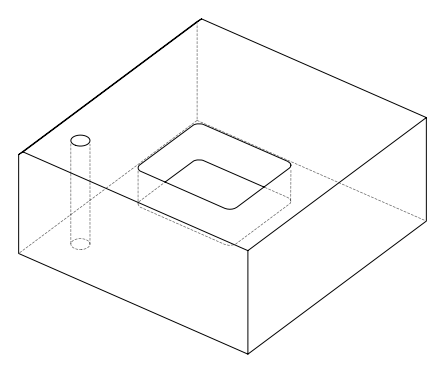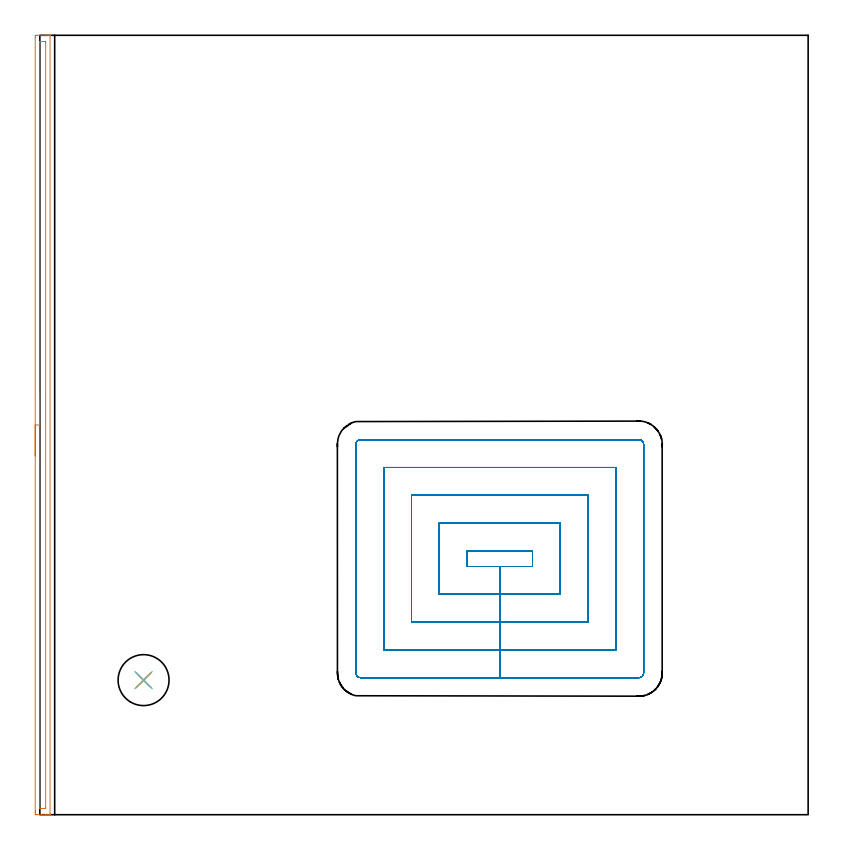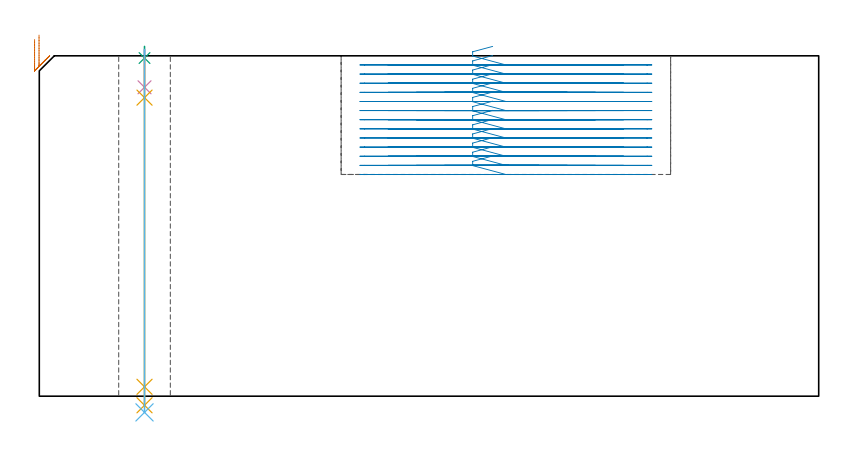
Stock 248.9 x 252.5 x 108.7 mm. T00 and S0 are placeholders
(PLAN: 6 operations, 5 tool changes, 33 min)
(1 AREA_MILL | FG_CHAMFER_SURFACE | UGT0205_001 | 4.22 min | 2913 mm3)
(2 MILL_RECTANGULAR_POCKET | POCKET_RECTANGULAR_STRAIGHT | NXT0201_011 | Follow Part, ap 3, ae 75% | 27.7 min | 353453 mm3)
(3 SPOT_DRILL | STEP1HOLE | NXT0321_9005460120000 | 0.03 min | 15 mm3)
(4 DRILL_BLIND_HOLE_INTO_CENTER | STEP1HOLE | NXT0301_038 | 0.05 min | 316 mm3)
(5 GUN_DRILL_THROUGH_HOLE | STEP1HOLE | UGT0307_002 | 0.52 min | 2796 mm3)
(6 SPADE_DRILL_TO_ENLARGE_THROUGH_HOLE | STEP1HOLE | UGT0306_007 | 0.47 min | 20100 mm3)
(TOOL UGT0205_001 | Chamfer Mill 20 x 3 x 45 deg. | D20 FL50 Z2)
(TOOL NXT0201_011 | ENDMILL 12mm [2P460-1200-NA 1630] | D12 FL38 Z6)
(TOOL NXT0321_9005460120000 | NC Spot Drill, 142deg, 12mm, Carbide, Uncoated | D12 PA142 FL30 Z2)
(TOOL NXT0301_038 | Carbide Drill 6.7mm [860.1-0670-034A1-MM 2214] | D6.7 PA140 FL53 Z2)
(TOOL UGT0307_002 | Gun Drill 6 mm | D6 PA130 FL24 Z1)
(TOOL UGT0306_007 | Spade Drill 16.5mm | D16.5 PA132 FL10 Z2)
(OP 1 AREA_MILL)
G17 G21 G94 G90
T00 M6
G54
G17 G0 G90 X-1.5 Y116.25 S1061 M3
G43 Z118.7 H0
Z113.9
G94 G1 Y116.288 Z113.028 F250.
Y116.402 Z112.164
Y116.591 Z111.312
Y116.853 Z110.48
Y117.187 Z109.674
Y117.59 Z108.9
Y118.058 Z108.164
Y118.59 Z107.472
Y119.179 Z106.829
Y119.822 Z106.24
Y120.514 Z105.708
Y121.25 Z105.24
Y122.024 Z104.837
Y122.83 Z104.503
Y123.662 Z104.241
Y124.513 Z104.052
Y125.378 Z103.938
Y126.25 Z103.9
X-1.499 Y251.871 Z103.901
X-1.493 Y252.479 Z103.903
X-1.491 Y252.493 Z103.905
X-0.886 Y252.5 Z104.51
X1.793 Z107.188
X2.518 Z107.918
X2.802 Z108.201
X3.233 Y252.497 Z108.625
X3.292 Y252.494 Z108.683
X3.297 Y252.492 Z108.688
X3.3 Y252.318 Z108.7
Y0.181
X3.297 Y0.01 Z108.688
X3.234 Y0.007 Z108.626
X2.802 Y0. Z108.201
X2.518 Z107.918
X1.793 Z107.188
X0.537 Z105.935
X-0.886 Y0.001 Z104.51
X-1.144 Y0.002 Z104.252
X-1.491 Y0.007 Z103.905
X-1.493 Y0.021 Z103.903
X-1.499 Y0.629 Z103.901
X-1.5 Y1.243 Z103.9
Y126.25
X-0.086 Z105.314
Y250.176
X-0.085 Y250.269 Z105.315
X-0.08 Y250.454 Z105.32
X-0.077 Y250.492 Z105.323
X-0.07 Y250.495 Z105.33
X-0.045 Y250.498 Z105.355
X0.007 Y250.499 Z105.407
X1.377 Z106.777
X1.793 Y250.493 Z107.193
X1.851 Y250.49 Z107.251
X1.879 Y250.478 Z107.279
X1.882 Y250.361 Z107.282
X1.885 Y250.176 Z107.285
X1.886 Y2.324 Z107.286
X1.885 Y2.231 Z107.285
X1.88 Y2.046 Z107.28
X1.877 Y2.008 Z107.277
X1.87 Y2.005 Z107.27
X1.845 Y2.002 Z107.245
X1.793 Y2.001 Z107.193
X0.422 Z105.822
X0.007 Y2.007 Z105.407
X-0.051 Y2.01 Z105.349
X-0.079 Y2.022 Z105.321
X-0.082 Y2.138 Z105.318
X-0.085 Y2.324 Z105.315
X-0.086 Y126.25 Z105.314
Y127.122 Z105.352
Y127.986 Z105.466
Y128.838 Z105.655
Y129.67 Z105.917
Y130.476 Z106.251
Y131.25 Z106.654
Y131.986 Z107.123
Y132.678 Z107.654
Y133.321 Z108.243
Y133.91 Z108.886
Y134.441 Z109.578
Y134.91 Z110.314
Y135.313 Z111.088
Y135.647 Z111.894
Y135.909 Z112.726
Y136.098 Z113.578
Y136.212 Z114.443
Y136.25 Z115.314
G0 Z118.7
M5
M2
(OP 2 MILL_RECTANGULAR_POCKET)
G17 G21 G94 G90
T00 M6
G54
G17 G0 G90 X144.776 Y85.5 S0 M3
G43 Z118.7 H1
Z111.7
G94 G1 X138.4 Z109.991 F250.
Y80.4 Z108.625
X149. Z105.785
X159.6 F500.
Y85.5
X138.4
Y80.4
X149.
Y71.4
X168.6
Y94.5
X129.4
Y71.4
X149.
Y62.4
X177.6
Y103.5
X120.4
Y62.4
X149.
Y53.4
X186.6
Y112.5
X111.4
Y53.4
X149.
Y44.4
X194.1
G3 X195.6 Y45.9 R1.5
G1 Y120.
G3 X194.1 Y121.5 R1.5
G1 X103.9
G3 X102.4 Y120. R1.5
G1 Y45.9
G3 X103.9 Y44.4 R1.5
G1 X149.
X150.
G0 X144.776 Y85.5 Z108.785
G1 X138.4 Z107.076 F250.
Y80.4 Z105.709
X149. Z102.869
X159.6 F500.
Y85.5
X138.4
Y80.4
X149.
Y71.4
X168.6
Y94.5
X129.4
Y71.4
X149.
Y62.4
X177.6
Y103.5
X120.4
Y62.4
X149.
Y53.4
X186.6
Y112.5
X111.4
Y53.4
X149.
Y44.4
X194.1
G3 X195.6 Y45.9 R1.5
G1 Y120.
G3 X194.1 Y121.5 R1.5
G1 X103.9
G3 X102.4 Y120. R1.5
G1 Y45.9
G3 X103.9 Y44.4 R1.5
G1 X149.
X150.
G0 X144.776 Y85.5 Z105.869
G1 X138.4 Z104.161 F250.
Y80.4 Z102.794
X149. Z99.954
X159.6 F500.
Y85.5
X138.4
Y80.4
X149.
Y71.4
X168.6
Y94.5
X129.4
Y71.4
X149.
Y62.4
X177.6
Y103.5
X120.4
Y62.4
X149.
Y53.4
X186.6
Y112.5
X111.4
Y53.4
X149.
Y44.4
X194.1
G3 X195.6 Y45.9 R1.5
G1 Y120.
G3 X194.1 Y121.5 R1.5
G1 X103.9
G3 X102.4 Y120. R1.5
G1 Y45.9
G3 X103.9 Y44.4 R1.5
G1 X149.
X150.
G0 X144.776 Y85.5 Z102.954
G1 X138.4 Z101.245 F250.
Y80.4 Z99.879
X149. Z97.038
X159.6 F500.
Y85.5
X138.4
Y80.4
X149.
Y71.4
X168.6
Y94.5
X129.4
Y71.4
X149.
Y62.4
X177.6
Y103.5
X120.4
Y62.4
X149.
Y53.4
X186.6
Y112.5
X111.4
Y53.4
X149.
Y44.4
X194.1
G3 X195.6 Y45.9 R1.5
G1 Y120.
G3 X194.1 Y121.5 R1.5
G1 X103.9
G3 X102.4 Y120. R1.5
G1 Y45.9
G3 X103.9 Y44.4 R1.5
G1 X149.
X150.
G0 X144.776 Y85.5 Z100.038
G1 X138.4 Z98.33 F250.
Y80.4 Z96.963
X149. Z94.123
X159.6 F500.
Y85.5
X138.4
Y80.4
X149.
Y71.4
X168.6
Y94.5
X129.4
Y71.4
X149.
Y62.4
X177.6
Y103.5
X120.4
Y62.4
X149.
Y53.4
X186.6
Y112.5
X111.4
Y53.4
X149.
Y44.4
X194.1
G3 X195.6 Y45.9 R1.5
G1 Y120.
G3 X194.1 Y121.5 R1.5
G1 X103.9
G3 X102.4 Y120. R1.5
G1 Y45.9
G3 X103.9 Y44.4 R1.5
G1 X149.
X150.
G0 X144.776 Y85.5 Z97.123
G1 X138.4 Z95.414 F250.
Y80.4 Z94.048
X149. Z91.208
X159.6 F500.
Y85.5
X138.4
Y80.4
X149.
Y71.4
X168.6
Y94.5
X129.4
Y71.4
X149.
Y62.4
X177.6
Y103.5
X120.4
Y62.4
X149.
Y53.4
X186.6
Y112.5
X111.4
Y53.4
X149.
Y44.4
X194.1
G3 X195.6 Y45.9 R1.5
G1 Y120.
G3 X194.1 Y121.5 R1.5
G1 X103.9
G3 X102.4 Y120. R1.5
G1 Y45.9
G3 X103.9 Y44.4 R1.5
G1 X149.
X150.
G0 X144.776 Y85.5 Z94.208
G1 X138.4 Z92.499 F250.
Y80.4 Z91.133
X149. Z88.292
X159.6 F500.
Y85.5
X138.4
Y80.4
X149.
Y71.4
X168.6
Y94.5
X129.4
Y71.4
X149.
Y62.4
X177.6
Y103.5
X120.4
Y62.4
X149.
Y53.4
X186.6
Y112.5
X111.4
Y53.4
X149.
Y44.4
X194.1
G3 X195.6 Y45.9 R1.5
G1 Y120.
G3 X194.1 Y121.5 R1.5
G1 X103.9
G3 X102.4 Y120. R1.5
G1 Y45.9
G3 X103.9 Y44.4 R1.5
G1 X149.
X150.
G0 X144.776 Y85.5 Z91.292
G1 X138.4 Z89.584 F250.
Y80.4 Z88.217
X149. Z85.377
X159.6 F500.
Y85.5
X138.4
Y80.4
X149.
Y71.4
X168.6
Y94.5
X129.4
Y71.4
X149.
Y62.4
X177.6
Y103.5
X120.4
Y62.4
X149.
Y53.4
X186.6
Y112.5
X111.4
Y53.4
X149.
Y44.4
X194.1
G3 X195.6 Y45.9 R1.5
G1 Y120.
G3 X194.1 Y121.5 R1.5
G1 X103.9
G3 X102.4 Y120. R1.5
G1 Y45.9
G3 X103.9 Y44.4 R1.5
G1 X149.
X150.
G0 X144.776 Y85.5 Z88.377
G1 X138.4 Z86.668 F250.
Y80.4 Z85.302
X149. Z82.462
X159.6 F500.
Y85.5
X138.4
Y80.4
X149.
Y71.4
X168.6
Y94.5
X129.4
Y71.4
X149.
Y62.4
X177.6
Y103.5
X120.4
Y62.4
X149.
Y53.4
X186.6
Y112.5
X111.4
Y53.4
X149.
Y44.4
X194.1
G3 X195.6 Y45.9 R1.5
G1 Y120.
G3 X194.1 Y121.5 R1.5
G1 X103.9
G3 X102.4 Y120. R1.5
G1 Y45.9
G3 X103.9 Y44.4 R1.5
G1 X149.
X150.
G0 X144.776 Y85.5 Z85.462
G1 X138.4 Z83.753 F250.
Y80.4 Z82.386
X149. Z79.546
X159.6 F500.
Y85.5
X138.4
Y80.4
X149.
Y71.4
X168.6
Y94.5
X129.4
Y71.4
X149.
Y62.4
X177.6
Y103.5
X120.4
Y62.4
X149.
Y53.4
X186.6
Y112.5
X111.4
Y53.4
X149.
Y44.4
X194.1
G3 X195.6 Y45.9 R1.5
G1 Y120.
G3 X194.1 Y121.5 R1.5
G1 X103.9
G3 X102.4 Y120. R1.5
G1 Y45.9
G3 X103.9 Y44.4 R1.5
G1 X149.
X150.
G0 X144.776 Y85.5 Z82.546
G1 X138.4 Z80.838 F250.
Y80.4 Z79.471
X149. Z76.631
X159.6 F500.
Y85.5
X138.4
Y80.4
X149.
Y71.4
X168.6
Y94.5
X129.4
Y71.4
X149.
Y62.4
X177.6
Y103.5
X120.4
Y62.4
X149.
Y53.4
X186.6
Y112.5
X111.4
Y53.4
X149.
Y44.4
X194.1
G3 X195.6 Y45.9 R1.5
G1 Y120.
G3 X194.1 Y121.5 R1.5
G1 X103.9
G3 X102.4 Y120. R1.5
G1 Y45.9
G3 X103.9 Y44.4 R1.5
G1 X149.
X150.
G0 X144.776 Y85.5 Z79.631
G1 X138.4 Z77.922 F250.
Y80.4 Z76.556
X149. Z73.715
X159.6 F500.
Y85.5
X138.4
Y80.4
X149.
Y71.4
X168.6
Y94.5
X129.4
Y71.4
X149.
Y62.4
X177.6
Y103.5
X120.4
Y62.4
X149.
Y53.4
X186.6
Y112.5
X111.4
Y53.4
X149.
Y44.4
X194.1
G3 X195.6 Y45.9 R1.5
G1 Y120.
G3 X194.1 Y121.5 R1.5
G1 X103.9
G3 X102.4 Y120. R1.5
G1 Y45.9
G3 X103.9 Y44.4 R1.5
G1 X149.
X150.
G0 X144.776 Y85.5 Z76.715
G1 X138.4 Z75.007 F250.
Y80.4 Z73.64
X149. Z70.8
X159.6 F500.
Y85.5
X138.4
Y80.4
X149.
Y71.4
X168.6
Y94.5
X129.4
Y71.4
X149.
Y62.4
X177.6
Y103.5
X120.4
Y62.4
X149.
Y53.4
X186.6
Y112.5
X111.4
Y53.4
X149.
Y44.4
X194.1
G3 X195.6 Y45.9 R1.5
G1 Y120.
G3 X194.1 Y121.5 R1.5
G1 X103.9
G3 X102.4 Y120. R1.5
G1 Y45.9
G3 X103.9 Y44.4 R1.5
G1 X149.
X150.
G0 Z118.7
M5
M2
(OP 3 SPOT_DRILL)
G17 G21 G94 G90
T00 M6
G54
G17 G0 G90 X33.6 Y43.6 S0 M3
G43 Z118.7 H0
G94 G81 G98 Z107.986 F250. R111.7
G80
M5
M2
(OP 4 DRILL_BLIND_HOLE_INTO_CENTER)
G17 G21 G94 G90
T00 M6
G54
G17 G0 G90 X33.6 Y43.6 S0 M3
G43 Z118.7 H1
G94 G81 G98 Z98.65 F250. R110.7
G80
M5
M2
(OP 5 GUN_DRILL_THROUGH_HOLE)
G17 G21 G94 G90
T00 M6
G54
G17 G0 G90 X33.6 Y43.6 M8
G43 Z118.7 H0
Z108.457
S716 M3
G94 G1 Z95.343 F125. M26
G4 X.084
Z3. F250.
G4 X.084
Z-2.899 F125.
G4 X.084
M5
M9
G0 Z108.457
Z118.7
M2
(OP 6 SPADE_DRILL_TO_ENLARGE_THROUGH_HOLE)
G17 G21 G94 G90
T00 M6
G54
G17 G0 G90 X33.6 Y43.6 S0 M3
G43 Z118.7 H0
G94 G73 G98 Z-5.173 F250. Q16.268 R110.7
G80
M5
M2
